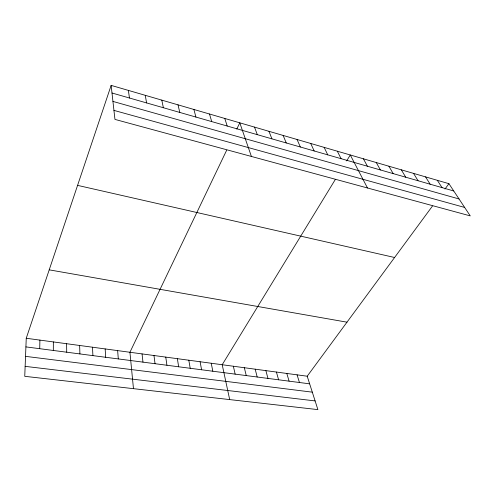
<?xml version="1.0" encoding="UTF-8"?>
<svg xmlns="http://www.w3.org/2000/svg" width="495" height="495" viewBox="0 0 495 495"><rect width="100%" height="100%" fill="white"/><g stroke="black" fill="none" stroke-linecap="round" stroke-linejoin="round"><path stroke-width="0.74" d="M53.324 350.466L53.355 341.927M39.724 348.697L39.903 340.108M111.146 85.388L114.951 119.4L470.25 215.888L448.922 183.682L111.146 85.388L26.247 338.264L24.75 376.318L317.889 409.613L307.209 376.212L432.463 206.05M226.667 150.226L129.931 352.267L133.471 388.668M236.796 129.077L239.79 122.822L251.404 156.457M335.208 179.666L222.199 364.728L229.686 399.595M346.661 160.9L350.281 154.978L367.488 187.982M444.98 189.047L448.922 183.682M25.14 366.356L315.111 400.925M25.536 356.357L312.308 392.164M25.907 346.896L309.647 383.835M26.247 338.264L307.209 376.212M49.222 269.843L346.983 322.177M77.579 185.371L394.589 257.499M113.943 110.391L464.657 207.442M112.94 101.419L459.051 198.971M112 93.004L453.748 190.971M437.332 180.31L442.054 187.617M425.539 176.882L430.155 184.208M413.542 173.386L418.046 180.737M401.334 169.835L405.727 177.204M388.909 166.221L393.179 173.609M376.262 162.539L380.407 169.946M363.386 158.79L367.408 166.221M337.33 151.21L341.074 158.672M324.145 147.374L327.746 154.848M310.724 143.463L314.177 150.963M297.056 139.491L300.354 146.996M283.134 135.438L286.271 142.962M268.952 131.311L271.922 138.847M254.51 127.11L257.301 134.659M224.786 118.46L227.205 126.033M297.08 374.845L299.438 382.505M286.822 373.459L289.092 381.162M209.49 114.005L211.718 121.591M276.42 372.054L278.605 379.795M265.877 370.631L267.968 378.409M193.904 109.469L195.921 117.061M255.185 369.183L257.183 377.004M244.338 367.723L246.25 375.581M178.002 104.841L179.809 112.445M233.349 366.238L235.156 374.14M161.791 100.126L163.369 107.731M211.223 363.25L212.831 371.231M200.098 361.746L201.595 369.771M145.245 95.312L146.594 102.923M188.812 360.224L190.204 368.286M177.371 358.677L178.652 366.783M128.372 90.399L129.473 98.016M165.763 357.105L166.933 365.254M153.988 355.515L155.04 363.707M142.046 353.906L142.975 362.136M117.637 350.608L118.311 358.925M105.157 348.919L105.701 357.285M92.497 347.212L92.905 355.62M79.645 345.479L79.912 353.925M66.596 343.716L66.72 352.211"/></g></svg>
